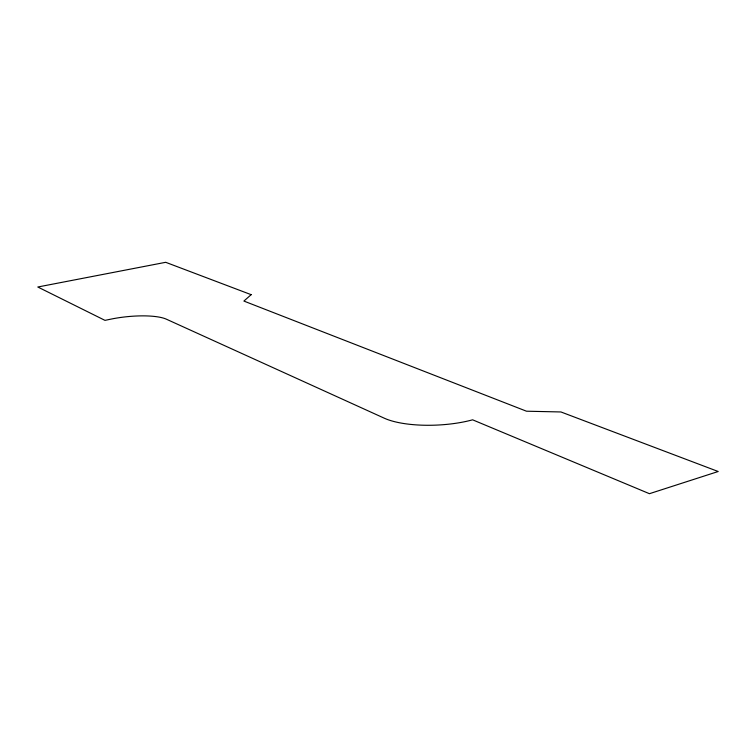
<?xml version="1.0" encoding="UTF-8"?>
<svg xmlns="http://www.w3.org/2000/svg" width="756" height="756" viewBox="0 0 756 756"><rect width="100%" height="100%" fill="white"/><g stroke="black" fill="none" stroke-linecap="round" stroke-linejoin="round"><path stroke-width="1.13" d="M251.162 294.67L243.895 301.068L526.497 411.207L560.943 411.963L718.2 471.508L649.442 493.696L472.613 419.816A61.907 19.779 -2.7 0 1 384.36 418.229L166.339 319.174A43.347 11.038 -6.1 0 0 110.537 319.212L104.98 320.364L37.8 287.006L165.706 262.304L251.162 294.67"/></g></svg>
